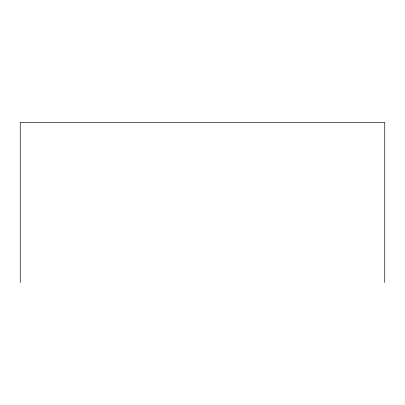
<?xml version="1.0" encoding="UTF-8"?>
<svg xmlns="http://www.w3.org/2000/svg" width="405" height="405" viewBox="0 0 405 405"><rect width="100%" height="100%" fill="white"/><g stroke="black" fill="none" stroke-linecap="round" stroke-linejoin="round"><path stroke-width="0.61" d="M384.75 282.533L384.75 122.467L20.25 122.467L20.25 282.533"/></g></svg>
